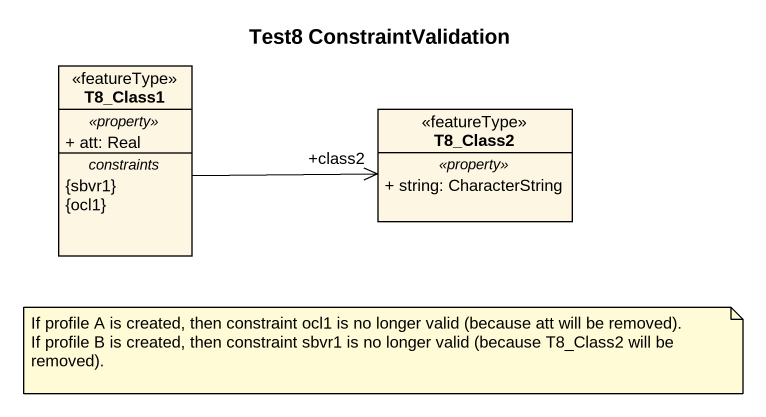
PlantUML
@startuml
title Test8 ConstraintValidation
hide circle
hide empty members
skinparam classAttributeIconSize 0
class T8_Class1 <<featureType>> {
  .. <<property>> ..
  + att: Real
  -- constraints --
  {sbvr1}
  {ocl1}
}
class T8_Class2 <<featureType>> {
  .. <<property>> ..
  + string: CharacterString
}
T8_Class1 -right-> "+class2" T8_Class2
note as N1
  If profile A is created, then constraint ocl1 is no longer valid (because att will be removed).
  If profile B is created, then constraint sbvr1 is no longer valid (because T8_Class2 will be removed).
end note
@enduml
